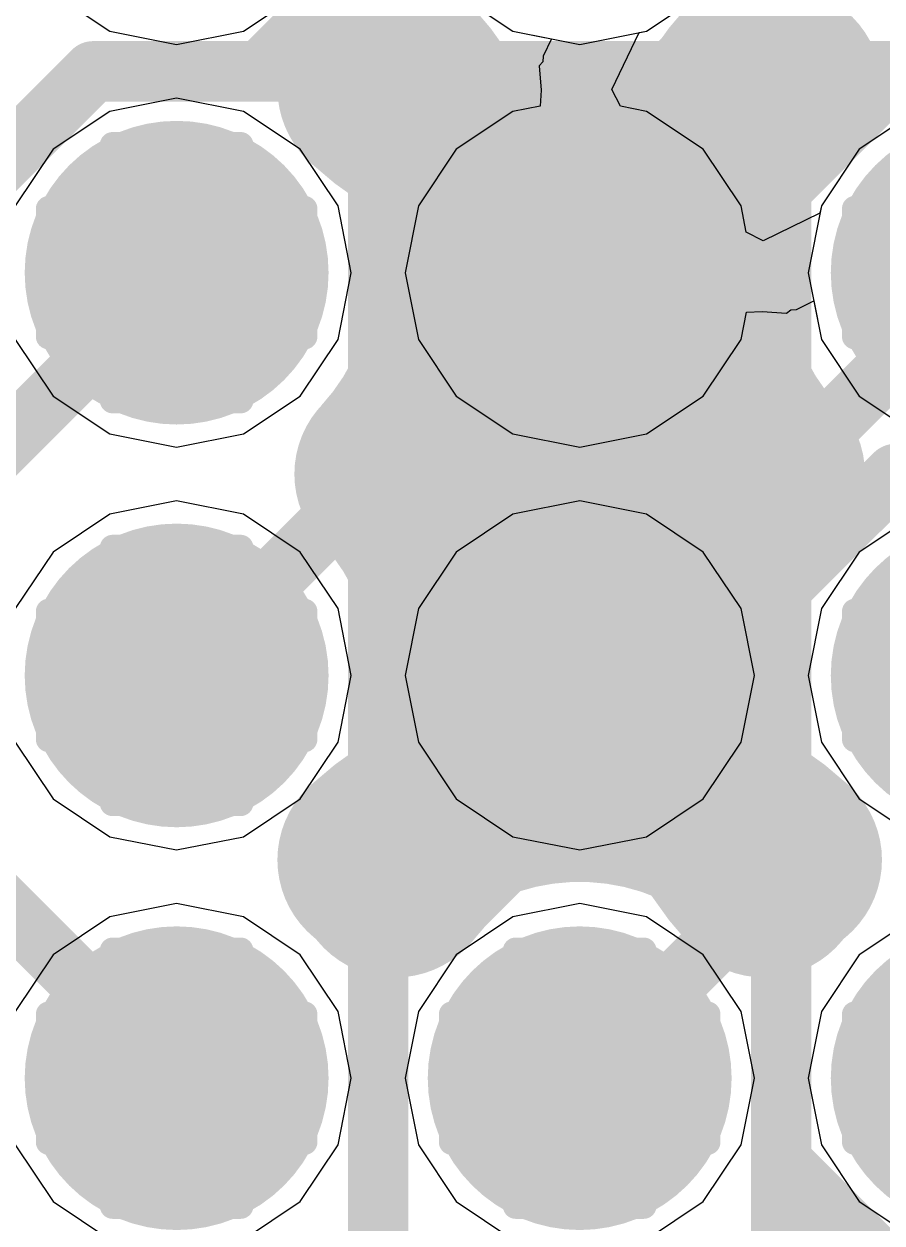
# Model space of a CAD drawing. Header units: millimetres. Extents: x 13 to 259, y -2 to 326.
# Drawn here: x 111.5 to 113.203, y 100.512 to 102.894 of the extents above; entities that cross this region are included whole.
import ezdxf

# ---------------------------------------------------------------- set-up
doc = ezdxf.new("R2010")
doc.units = ezdxf.units.MM
for name, color, linetype in [('BottomLayer', 5, 'Continuous'), ('ConnectLayer', 7, 'Continuous'), ('DrillDrawing', 1, 'Continuous'), ('MidLayer1', 16, 'Continuous'), ('MidLayer2', 76, 'Continuous'), ('MidLayer3', 90, 'Continuous'), ('MidLayer4', 156, 'Continuous'), ('MidLayer5', 130, 'Continuous'), ('MidLayer6', 216, 'Continuous'), ('MultiLayer', 9, 'Continuous'), ('TopLayer', 1, 'Continuous'), ('TopPaste', 8, 'Continuous'), ('TopSolder', 216, 'Continuous')]:
    doc.layers.add(name, color=color, linetype=linetype)

# ---------------------------------------------------------------- blocks, each defined once
blk = doc.blocks.new('BGA144C80P12X12_1000X1000X170_150')
at = {"layer": 'TopLayer', "const_width": 0.2}
for points in [[(-0.5, -1.2, 1), (-0.3, -1.2, 1)], [(0.3, -1.2, 1), (0.5, -1.2, 1)], [(1.1, -1.2, 1), (1.3, -1.2, 1)], [(-0.5, -2, 1), (-0.3, -2, 1)], [(0.3, -2, 1), (0.5, -2, 1)], [(1.1, -2, 1), (1.3, -2, 1)]]:
    blk.add_lwpolyline(points, format="xyb", close=True, dxfattribs=at)
at = {"layer": 'TopPaste', "const_width": 0.2}
for points in [[(-0.5, -1.2, 1), (-0.3, -1.2, 1)], [(0.3, -1.2, 1), (0.5, -1.2, 1)], [(1.1, -1.2, 1), (1.3, -1.2, 1)], [(-0.5, -2, 1), (-0.3, -2, 1)], [(0.3, -2, 1), (0.5, -2, 1)], [(1.1, -2, 1), (1.3, -2, 1)]]:
    blk.add_lwpolyline(points, format="xyb", close=True, dxfattribs=at)
at = {"layer": 'TopSolder', "const_width": 0.3016}
for points in [[(-0.5508, -0.4, 1), (-0.2492, -0.4, 1)], [(0.2492, -0.4, 1), (0.5508, -0.4, 1)], [(1.0492, -0.4, 1), (1.3508, -0.4, 1)], [(-0.5508, -1.2, 1), (-0.2492, -1.2, 1)], [(0.2492, -1.2, 1), (0.5508, -1.2, 1)], [(1.0492, -1.2, 1), (1.3508, -1.2, 1)], [(-0.5508, -2, 1), (-0.2492, -2, 1)], [(0.2492, -2, 1), (0.5508, -2, 1)], [(1.0492, -2, 1), (1.3508, -2, 1)]]:
    blk.add_lwpolyline(points, format="xyb", close=True, dxfattribs=at)

msp = doc.modelspace()

# ---------------------------------------------------------------- linework, layer by layer
at = {"layer": 'BottomLayer', "const_width": 0.25}
for points in [[(111.6778, 102.4, 1), (111.9278, 102.4, 1)], [(112.4778, 102.4, 1), (112.7278, 102.4, 1)], [(113.2778, 102.4, 1), (113.5278, 102.4, 1)], [(111.6778, 101.6, 1), (111.9278, 101.6, 1)], [(112.4778, 101.6, 1), (112.7278, 101.6, 1)], [(113.2778, 101.6, 1), (113.5278, 101.6, 1)], [(111.6778, 100.8, 1), (111.9278, 100.8, 1)], [(112.4778, 100.8, 1), (112.7278, 100.8, 1)], [(113.2778, 100.8, 1), (113.5278, 100.8, 1)]]:
    msp.add_lwpolyline(points, format="xyb", close=True, dxfattribs=at)
at = {"layer": 'ConnectLayer'}
for p, q in [((111.5577, 102.9549), (111.6702, 102.8797)), ((111.5577, 102.9549), (111.6702, 102.8797)), ((111.9355, 102.8797), (112.048, 102.9549)), ((111.9355, 102.8797), (112.048, 102.9549)), ((112.3577, 102.9549), (112.4702, 102.8797)), ((112.3577, 102.9549), (112.4702, 102.8797)), ((112.7355, 102.8797), (112.848, 102.9549)), ((112.7355, 102.8797), (112.848, 102.9549)), ((111.6702, 102.8797), (111.8028, 102.8534)), ((111.6702, 102.8797), (111.8028, 102.8534)), ((111.8028, 102.8534), (111.9355, 102.8797)), ((111.8028, 102.8534), (111.9355, 102.8797)), ((112.4702, 102.8797), (112.6028, 102.8534)), ((112.4702, 102.8797), (112.5467, 102.8645)), ((112.6028, 102.8534), (112.7355, 102.8797)), ((112.6664, 102.764), (112.721, 102.8769)), ((112.721, 102.8769), (112.7355, 102.8797)), ((112.5467, 102.8645), (112.53, 102.83)), ((112.5294, 102.819), (112.5222, 102.8106)), ((112.53, 102.83), (112.5294, 102.819)), ((112.5222, 102.8106), (112.5261, 102.7625)), ((111.8028, 102.7467), (111.6702, 102.7203)), ((111.8028, 102.7467), (111.6702, 102.7203)), ((111.9355, 102.7203), (111.8028, 102.7467)), ((111.9355, 102.7203), (111.8028, 102.7467)), ((112.5261, 102.7625), (112.5242, 102.731)), ((112.6835, 102.7306), (112.6664, 102.764)), ((112.5242, 102.731), (112.4702, 102.7203)), ((112.7355, 102.7203), (112.6835, 102.7306)), ((111.6702, 102.7203), (111.5577, 102.6451)), ((111.6702, 102.7203), (111.5577, 102.6451)), ((112.048, 102.6451), (111.9355, 102.7203)), ((112.048, 102.6451), (111.9355, 102.7203)), ((112.4702, 102.7203), (112.3577, 102.6451)), ((112.848, 102.6451), (112.7355, 102.7203)), ((113.2702, 102.7203), (113.1577, 102.6451)), ((113.2702, 102.7203), (113.1577, 102.6451)), ((111.5577, 102.6451), (111.4826, 102.5327)), ((111.5577, 102.6451), (111.4826, 102.5327)), ((112.1231, 102.5327), (112.048, 102.6451)), ((112.1231, 102.5327), (112.048, 102.6451)), ((112.3577, 102.6451), (112.2826, 102.5327)), ((112.9231, 102.5327), (112.848, 102.6451)), ((113.1577, 102.6451), (113.0826, 102.5327)), ((113.1577, 102.6451), (113.0826, 102.5327)), ((112.1495, 102.4), (112.1231, 102.5327)), ((112.1495, 102.4), (112.1231, 102.5327)), ((112.2826, 102.5327), (112.2562, 102.4)), ((112.9335, 102.4807), (112.9231, 102.5327)), ((113.0826, 102.5327), (113.0562, 102.4)), ((113.0826, 102.5327), (113.0797, 102.5182)), ((113.0797, 102.5182), (112.9669, 102.4636)), ((112.9669, 102.4636), (112.9335, 102.4807)), ((112.1231, 102.2673), (112.1495, 102.4)), ((112.1231, 102.2673), (112.1495, 102.4)), ((112.2562, 102.4), (112.2826, 102.2673)), ((113.0562, 102.4), (113.0826, 102.2673)), ((113.0329, 102.3272), (113.0674, 102.3438)), ((113.0674, 102.3438), (113.0826, 102.2673)), ((112.9231, 102.2673), (112.9339, 102.3214)), ((112.9339, 102.3214), (112.9653, 102.3232)), ((112.9653, 102.3232), (113.0134, 102.3194)), ((113.0134, 102.3194), (113.0218, 102.3265)), ((113.0218, 102.3265), (113.0329, 102.3272)), ((111.4826, 102.2673), (111.5577, 102.1549)), ((111.4826, 102.2673), (111.5577, 102.1549)), ((112.048, 102.1549), (112.1231, 102.2673)), ((112.048, 102.1549), (112.1231, 102.2673)), ((112.2826, 102.2673), (112.3577, 102.1549)), ((112.848, 102.1549), (112.9231, 102.2673)), ((113.0826, 102.2673), (113.1577, 102.1549)), ((113.0826, 102.2673), (113.1577, 102.1549)), ((111.5577, 102.1549), (111.6702, 102.0797)), ((111.5577, 102.1549), (111.6702, 102.0797)), ((111.9355, 102.0797), (112.048, 102.1549)), ((111.9355, 102.0797), (112.048, 102.1549)), ((112.3577, 102.1549), (112.4702, 102.0797)), ((112.7355, 102.0797), (112.848, 102.1549)), ((113.1577, 102.1549), (113.2702, 102.0797)), ((113.1577, 102.1549), (113.2702, 102.0797)), ((111.6702, 102.0797), (111.8028, 102.0534)), ((111.6702, 102.0797), (111.8028, 102.0534)), ((111.8028, 102.0534), (111.9355, 102.0797)), ((111.8028, 102.0534), (111.9355, 102.0797)), ((112.4702, 102.0797), (112.6028, 102.0534)), ((112.6028, 102.0534), (112.7355, 102.0797)), ((111.8028, 101.9467), (111.6702, 101.9203)), ((111.8028, 101.9467), (111.6702, 101.9203)), ((111.9355, 101.9203), (111.8028, 101.9467)), ((111.9355, 101.9203), (111.8028, 101.9467)), ((112.6028, 101.9467), (112.4702, 101.9203)), ((112.7355, 101.9203), (112.6028, 101.9467)), ((111.6702, 101.9203), (111.5577, 101.8451)), ((111.6702, 101.9203), (111.5577, 101.8451)), ((112.048, 101.8451), (111.9355, 101.9203)), ((112.048, 101.8451), (111.9355, 101.9203)), ((112.4702, 101.9203), (112.3577, 101.8451)), ((112.848, 101.8451), (112.7355, 101.9203)), ((113.2702, 101.9203), (113.1577, 101.8451)), ((113.2702, 101.9203), (113.1577, 101.8451)), ((111.5577, 101.8451), (111.4826, 101.7327)), ((111.5577, 101.8451), (111.4826, 101.7327)), ((112.1231, 101.7327), (112.048, 101.8451)), ((112.1231, 101.7327), (112.048, 101.8451)), ((112.3577, 101.8451), (112.2826, 101.7327)), ((112.9231, 101.7327), (112.848, 101.8451)), ((113.1577, 101.8451), (113.0826, 101.7327)), ((113.1577, 101.8451), (113.0826, 101.7327)), ((112.1495, 101.6), (112.1231, 101.7327)), ((112.1495, 101.6), (112.1231, 101.7327)), ((112.2826, 101.7327), (112.2562, 101.6)), ((112.9495, 101.6), (112.9231, 101.7327)), ((113.0826, 101.7327), (113.0562, 101.6)), ((113.0826, 101.7327), (113.0562, 101.6)), ((112.1231, 101.4674), (112.1495, 101.6)), ((112.1231, 101.4674), (112.1495, 101.6)), ((112.2562, 101.6), (112.2826, 101.4674)), ((112.9231, 101.4674), (112.9495, 101.6)), ((113.0562, 101.6), (113.0826, 101.4674)), ((113.0562, 101.6), (113.0826, 101.4674)), ((111.4826, 101.4674), (111.5577, 101.3549)), ((111.4826, 101.4674), (111.5577, 101.3549)), ((112.048, 101.3549), (112.1231, 101.4674)), ((112.048, 101.3549), (112.1231, 101.4674)), ((112.2826, 101.4674), (112.3577, 101.3549)), ((112.848, 101.3549), (112.9231, 101.4674)), ((113.0826, 101.4674), (113.1577, 101.3549)), ((113.0826, 101.4674), (113.1577, 101.3549)), ((111.5577, 101.3549), (111.6702, 101.2797)), ((111.5577, 101.3549), (111.6702, 101.2797)), ((111.9355, 101.2797), (112.048, 101.3549)), ((111.9355, 101.2797), (112.048, 101.3549)), ((112.3577, 101.3549), (112.4702, 101.2797)), ((112.7355, 101.2797), (112.848, 101.3549)), ((113.1577, 101.3549), (113.2702, 101.2797)), ((113.1577, 101.3549), (113.2702, 101.2797)), ((111.6702, 101.2797), (111.8028, 101.2534)), ((111.6702, 101.2797), (111.8028, 101.2534)), ((111.8028, 101.2534), (111.9355, 101.2797)), ((111.8028, 101.2534), (111.9355, 101.2797)), ((112.4702, 101.2797), (112.6028, 101.2534)), ((112.6028, 101.2534), (112.7355, 101.2797)), ((111.8028, 101.1467), (111.6702, 101.1203)), ((111.8028, 101.1467), (111.6702, 101.1203)), ((111.9355, 101.1203), (111.8028, 101.1467)), ((111.9355, 101.1203), (111.8028, 101.1467)), ((112.6028, 101.1467), (112.4702, 101.1203)), ((112.6028, 101.1467), (112.4702, 101.1203)), ((112.7355, 101.1203), (112.6028, 101.1467)), ((112.7355, 101.1203), (112.6028, 101.1467)), ((111.6702, 101.1203), (111.5577, 101.0451)), ((111.6702, 101.1203), (111.5577, 101.0451)), ((112.048, 101.0451), (111.9355, 101.1203)), ((112.048, 101.0451), (111.9355, 101.1203)), ((112.4702, 101.1203), (112.3577, 101.0451)), ((112.4702, 101.1203), (112.3577, 101.0451)), ((112.848, 101.0451), (112.7355, 101.1203)), ((112.848, 101.0451), (112.7355, 101.1203)), ((113.2702, 101.1203), (113.1577, 101.0451)), ((113.2702, 101.1203), (113.1577, 101.0451)), ((111.5577, 101.0451), (111.4826, 100.9327)), ((111.5577, 101.0451), (111.4826, 100.9327)), ((112.1231, 100.9327), (112.048, 101.0451)), ((112.1231, 100.9327), (112.048, 101.0451)), ((112.3577, 101.0451), (112.2826, 100.9327)), ((112.3577, 101.0451), (112.2826, 100.9327)), ((112.9231, 100.9327), (112.848, 101.0451)), ((112.9231, 100.9327), (112.848, 101.0451)), ((113.1577, 101.0451), (113.0826, 100.9327)), ((113.1577, 101.0451), (113.0826, 100.9327)), ((112.1495, 100.8), (112.1231, 100.9327)), ((112.1495, 100.8), (112.1231, 100.9327)), ((112.2826, 100.9327), (112.2562, 100.8)), ((112.2826, 100.9327), (112.2562, 100.8)), ((112.9495, 100.8), (112.9231, 100.9327)), ((112.9495, 100.8), (112.9231, 100.9327)), ((113.0826, 100.9327), (113.0562, 100.8)), ((113.0826, 100.9327), (113.0562, 100.8)), ((112.1231, 100.6674), (112.1495, 100.8)), ((112.1231, 100.6674), (112.1495, 100.8)), ((112.2562, 100.8), (112.2826, 100.6674)), ((112.2562, 100.8), (112.2826, 100.6674)), ((112.9231, 100.6674), (112.9495, 100.8)), ((112.9231, 100.6674), (112.9495, 100.8)), ((113.0562, 100.8), (113.0826, 100.6674)), ((113.0562, 100.8), (113.0826, 100.6674)), ((111.4826, 100.6674), (111.5577, 100.5549)), ((111.4826, 100.6674), (111.5577, 100.5549)), ((112.048, 100.5549), (112.1231, 100.6674)), ((112.048, 100.5549), (112.1231, 100.6674)), ((112.2826, 100.6674), (112.3577, 100.5549)), ((112.2826, 100.6674), (112.3577, 100.5549)), ((112.848, 100.5549), (112.9231, 100.6674)), ((112.848, 100.5549), (112.9231, 100.6674)), ((113.0826, 100.6674), (113.1577, 100.5549)), ((113.0826, 100.6674), (113.1577, 100.5549)), ((111.5577, 100.5549), (111.6702, 100.4797)), ((111.5577, 100.5549), (111.6702, 100.4797)), ((111.9355, 100.4797), (112.048, 100.5549)), ((111.9355, 100.4797), (112.048, 100.5549)), ((112.3577, 100.5549), (112.4702, 100.4797)), ((112.3577, 100.5549), (112.4702, 100.4797)), ((112.7355, 100.4797), (112.848, 100.5549)), ((112.7355, 100.4797), (112.848, 100.5549)), ((113.1577, 100.5549), (113.2702, 100.4797)), ((113.1577, 100.5549), (113.2702, 100.4797))]:
    msp.add_line(p, q, dxfattribs=at)
at = {"layer": 'ConnectLayer', "const_width": 0.4}
for points in [[(112.2365, 102.8, -0.061998), (112.3214, 102.6815)], [(112.2365, 102.8, -0.061998), (112.3214, 102.6815)], [(112.8843, 102.6815, -0.061998), (112.9691, 102.8)], [(112.8843, 102.6815, -0.061998), (112.9691, 102.8)], [(112.3214, 102.6815, -0.061998), (112.2028, 102.7663)], [(112.3214, 102.6815, -0.061998), (112.2028, 102.7663)], [(113.0028, 102.7663, -0.061998), (112.8843, 102.6815)], [(113.0028, 102.7663, -0.061998), (112.8843, 102.6815)], [(112.3214, 102.6815, -0.124975), (112.3928, 102.4)], [(112.8843, 102.6815, -0.253915), (112.3214, 102.6815)], [(112.3214, 102.6815, -0.124975), (112.3928, 102.4)], [(112.8843, 102.6815, -0.253915), (112.3214, 102.6815)], [(112.9691, 102, -0.320965), (112.8843, 102.6815)], [(112.9691, 102, -0.320965), (112.8843, 102.6815)], [(112.3928, 102.4, -0.188432), (112.2365, 102)], [(112.3928, 102.4, -0.188432), (112.2365, 102)], [(112.6028, 102, -0.199374), (112.7205, 102.2834)], [(112.6028, 102, -0.198912), (112.72, 102.2829)], [(112.2365, 102, -0.188432), (112.3928, 101.6)], [(112.2365, 102, -0.188432), (112.3928, 101.6)], [(112.8843, 101.3185, -0.320965), (112.9691, 102)], [(112.8843, 101.3185, -0.320965), (112.9691, 102)], [(112.3928, 101.6, -0.124975), (112.3214, 101.3185)], [(112.3928, 101.6, -0.124975), (112.3214, 101.3185)], [(112.3214, 101.3185, -0.253915), (112.8843, 101.3185)], [(112.3214, 101.3185, -0.253915), (112.8843, 101.3185)], [(112.2028, 101.2337, -0.061998), (112.3214, 101.3185)], [(112.2028, 101.2337, -0.061998), (112.3214, 101.3185)], [(112.3214, 101.3185, -0.061998), (112.2365, 101.2)], [(112.3214, 101.3185, -0.061998), (112.2365, 101.2)], [(112.8843, 101.3185, -0.061998), (113.0028, 101.2337)], [(112.9691, 101.2, -0.061998), (112.8843, 101.3185)], [(112.9691, 101.2, -0.061998), (112.8843, 101.3185)], [(112.8843, 101.3185, -0.061998), (113.0028, 101.2337)]]:
    msp.add_lwpolyline(points, format="xyb", dxfattribs=at)
at = {"layer": 'ConnectLayer', "const_width": 0.2}
for points in [[(112.1365, 102.8, 1), (112.3365, 102.8, 1)], [(112.1365, 102.8, 1), (112.3365, 102.8, 1)], [(112.8691, 102.8, 1), (113.0691, 102.8, 1)], [(112.8691, 102.8, 1), (113.0691, 102.8, 1)], [(112.8755, 102.7932, 1), (113.0755, 102.7932, 1)], [(112.8755, 102.7932, 1), (113.0755, 102.7932, 1)], [(112.1028, 102.7663, 1), (112.3028, 102.7663, 1)], [(112.1028, 102.7663, 1), (112.3028, 102.7663, 1)], [(112.9028, 102.7663, 1), (113.1028, 102.7663, 1)], [(112.9028, 102.7663, 1), (113.1028, 102.7663, 1)], [(112.8168, 102.7345, 1), (113.0168, 102.7345, 1)], [(112.8168, 102.7345, 1), (113.0168, 102.7345, 1)], [(112.8168, 102.7345, 1), (113.0168, 102.7345, 1)], [(112.8168, 102.7345, 1), (113.0168, 102.7345, 1)], [(112.2214, 102.6815, 1), (112.4214, 102.6815, 1)], [(112.2214, 102.6815, 1), (112.4214, 102.6815, 1)], [(112.2214, 102.6815, 1), (112.4214, 102.6815, 1)], [(112.2214, 102.6815, 1), (112.4214, 102.6815, 1)], [(112.2214, 102.6815, 1), (112.4214, 102.6815, 1)], [(112.2214, 102.6815, 1), (112.4214, 102.6815, 1)], [(112.2214, 102.6815, 1), (112.4214, 102.6815, 1)], [(112.2214, 102.6815, 1), (112.4214, 102.6815, 1)], [(112.7843, 102.6815, 1), (112.9843, 102.6815, 1)], [(112.7843, 102.6815, 1), (112.9843, 102.6815, 1)], [(112.7843, 102.6815, 1), (112.9843, 102.6815, 1)], [(112.7843, 102.6815, 1), (112.9843, 102.6815, 1)], [(112.7843, 102.6815, 1), (112.9843, 102.6815, 1)], [(112.7843, 102.6815, 1), (112.9843, 102.6815, 1)], [(112.7843, 102.6815, 1), (112.9843, 102.6815, 1)], [(112.7843, 102.6815, 1), (112.9843, 102.6815, 1)], [(112.7438, 102.6615, 1), (112.9438, 102.6615, 1)], [(112.7438, 102.6615, 1), (112.9438, 102.6615, 1)], [(112.7438, 102.6615, 1), (112.9438, 102.6615, 1)], [(112.7438, 102.6615, 1), (112.9438, 102.6615, 1)], [(112.2928, 102.4, 1), (112.4928, 102.4, 1)], [(112.2928, 102.4, 1), (112.4928, 102.4, 1)], [(112.2928, 102.4, 1), (112.4928, 102.4, 1)], [(112.2928, 102.4, 1), (112.4928, 102.4, 1)], [(112.5028, 102.4, 1), (112.7028, 102.4, 1)], [(112.5028, 102.4, 1), (112.7028, 102.4, 1)], [(112.7128, 102.4, 1), (112.9128, 102.4, 1)], [(112.7133, 102.3762, 1), (112.9133, 102.3762, 1)], [(112.2833, 102.2941, 1), (112.4832, 102.2941, 1)], [(112.2833, 102.2941, 1), (112.4832, 102.2941, 1)], [(112.62, 102.2829, 1), (112.82, 102.2829, 1)], [(112.6205, 102.2834, 1), (112.8205, 102.2834, 1)], [(112.6205, 102.2834, 1), (112.8205, 102.2834, 1)], [(112.2414, 102.1591, 1), (112.4414, 102.1591, 1)], [(112.2414, 102.1591, 1), (112.4414, 102.1591, 1)], [(112.1365, 102, 1), (112.3365, 102, 1)], [(112.1365, 102, 1), (112.3365, 102, 1)], [(112.1365, 102, 1), (112.3365, 102, 1)], [(112.1365, 102, 1), (112.3365, 102, 1)], [(112.5028, 102, 1), (112.7028, 102, 1)], [(112.5028, 102, 1), (112.7028, 102, 1)], [(112.5028, 102, 1), (112.7028, 102, 1)], [(112.8691, 102, 1), (113.0691, 102, 1)], [(112.8691, 102, 1), (113.0691, 102, 1)], [(112.8691, 102, 1), (113.0691, 102, 1)], [(112.8691, 102, 1), (113.0691, 102, 1)], [(112.7559, 101.8214, 1), (112.9559, 101.8214, 1)], [(112.7559, 101.8214, 1), (112.9559, 101.8214, 1)], [(112.7585, 101.8277, 1), (112.9585, 101.8277, 1)], [(112.7585, 101.8277, 1), (112.9585, 101.8277, 1)], [(112.2928, 101.6, 1), (112.4928, 101.6, 1)], [(112.2928, 101.6, 1), (112.4928, 101.6, 1)], [(112.2928, 101.6, 1), (112.4928, 101.6, 1)], [(112.2928, 101.6, 1), (112.4928, 101.6, 1)], [(112.2745, 101.4542, 1), (112.4745, 101.4542, 1)], [(112.2745, 101.4542, 1), (112.4745, 101.4542, 1)], [(112.5028, 101.39, 1), (112.7028, 101.39, 1)], [(112.5028, 101.39, 1), (112.7028, 101.39, 1)], [(112.3571, 101.3717, 1), (112.5571, 101.3717, 1)], [(112.3571, 101.3717, 1), (112.5571, 101.3717, 1)], [(112.2752, 101.3443, 1), (112.4752, 101.3443, 1)], [(112.2752, 101.3443, 1), (112.4752, 101.3443, 1)], [(112.2752, 101.3443, 1), (112.4752, 101.3443, 1)], [(112.2752, 101.3443, 1), (112.4752, 101.3443, 1)], [(112.2214, 101.3185, 1), (112.4214, 101.3185, 1)], [(112.2214, 101.3185, 1), (112.4214, 101.3185, 1)], [(112.2214, 101.3185, 1), (112.4214, 101.3185, 1)], [(112.2214, 101.3185, 1), (112.4214, 101.3185, 1)], [(112.2214, 101.3185, 1), (112.4214, 101.3185, 1)], [(112.2214, 101.3185, 1), (112.4214, 101.3185, 1)], [(112.2214, 101.3185, 1), (112.4214, 101.3185, 1)], [(112.2214, 101.3185, 1), (112.4214, 101.3185, 1)], [(112.7843, 101.3185, 1), (112.9843, 101.3185, 1)], [(112.7843, 101.3185, 1), (112.9843, 101.3185, 1)], [(112.7843, 101.3185, 1), (112.9843, 101.3185, 1)], [(112.7843, 101.3185, 1), (112.9843, 101.3185, 1)], [(112.7843, 101.3185, 1), (112.9843, 101.3185, 1)], [(112.7843, 101.3185, 1), (112.9843, 101.3185, 1)], [(112.7843, 101.3185, 1), (112.9843, 101.3185, 1)], [(112.7843, 101.3185, 1), (112.9843, 101.3185, 1)], [(112.1682, 101.2374, 1), (112.3682, 101.2374, 1)], [(112.1682, 101.2374, 1), (112.3682, 101.2374, 1)], [(112.1028, 101.2337, 1), (112.3028, 101.2337, 1)], [(112.1028, 101.2337, 1), (112.3028, 101.2337, 1)], [(112.9028, 101.2337, 1), (113.1028, 101.2337, 1)], [(112.9028, 101.2337, 1), (113.1028, 101.2337, 1)], [(112.1365, 101.2, 1), (112.3365, 101.2, 1)], [(112.1365, 101.2, 1), (112.3365, 101.2, 1)], [(112.8691, 101.2, 1), (113.0691, 101.2, 1)], [(112.8691, 101.2, 1), (113.0691, 101.2, 1)]]:
    msp.add_lwpolyline(points, format="xyb", close=True, dxfattribs=at)
at = {"layer": 'ConnectLayer', "const_width": 0.4}
for points in [[(112.9168, 102.7345), (112.9755, 102.7932)], [(112.9168, 102.7345), (112.9755, 102.7932)], [(112.8438, 102.6615), (112.9168, 102.7345)], [(112.8438, 102.6615), (112.9168, 102.7345)], [(112.3414, 102.1591), (112.8438, 102.6615)], [(112.3414, 102.1591), (112.8438, 102.6615)], [(112.6028, 102.4), (112.8128, 102.4)], [(112.6028, 101.39), (112.6028, 102.4)], [(112.7205, 102.2834), (112.8133, 102.3762)], [(112.3832, 102.2941), (112.8559, 101.8214)], [(112.3832, 102.2941), (112.8559, 101.8214)], [(112.6028, 101.39), (112.6028, 102)], [(112.3752, 101.3443), (112.8585, 101.8277)], [(112.3752, 101.3443), (112.8585, 101.8277)], [(112.3745, 101.4542), (112.4571, 101.3717)], [(112.3745, 101.4542), (112.4571, 101.3717)], [(112.2682, 101.2374), (112.3752, 101.3443)], [(112.2682, 101.2374), (112.3752, 101.3443)]]:
    msp.add_lwpolyline(points, dxfattribs=at)
at = {"layer": 'DrillDrawing', "const_width": 0.0508}
for points in [[(111.6758, 102.527), (111.6758, 102.654)], [(111.6758, 102.654), (111.9298, 102.654)], [(111.9298, 102.527), (111.9298, 102.654)], [(112.4758, 102.527), (112.4758, 102.654)], [(112.4758, 102.654), (112.7298, 102.654)], [(112.7298, 102.527), (112.7298, 102.654)], [(111.5488, 102.273), (111.5488, 102.527)], [(111.5488, 102.527), (111.6758, 102.527)], [(111.9298, 102.527), (112.0568, 102.527)], [(112.0568, 102.273), (112.0568, 102.527)], [(112.3488, 102.273), (112.3488, 102.527)], [(112.3488, 102.527), (112.4758, 102.527)], [(112.7298, 102.527), (112.8568, 102.527)], [(112.8568, 102.273), (112.8568, 102.527)], [(113.1488, 102.273), (113.1488, 102.527)], [(113.1488, 102.527), (113.2758, 102.527)], [(111.5488, 102.273), (111.6758, 102.273)], [(111.6758, 102.146), (111.6758, 102.273)], [(111.9298, 102.273), (112.0568, 102.273)], [(111.9298, 102.146), (111.9298, 102.273)], [(112.3488, 102.273), (112.4758, 102.273)], [(112.4758, 102.146), (112.4758, 102.273)], [(112.7298, 102.273), (112.8568, 102.273)], [(112.7298, 102.146), (112.7298, 102.273)], [(113.1488, 102.273), (113.2758, 102.273)], [(111.6758, 102.146), (111.9298, 102.146)], [(112.4758, 102.146), (112.7298, 102.146)], [(111.6758, 101.727), (111.6758, 101.854)], [(111.6758, 101.854), (111.9298, 101.854)], [(111.9298, 101.727), (111.9298, 101.854)], [(112.4758, 101.727), (112.4758, 101.854)], [(112.4758, 101.854), (112.7298, 101.854)], [(112.7298, 101.727), (112.7298, 101.854)], [(111.5488, 101.473), (111.5488, 101.727)], [(111.5488, 101.727), (111.6758, 101.727)], [(111.9298, 101.727), (112.0568, 101.727)], [(112.0568, 101.473), (112.0568, 101.727)], [(112.3488, 101.473), (112.3488, 101.727)], [(112.3488, 101.727), (112.4758, 101.727)], [(112.7298, 101.727), (112.8568, 101.727)], [(112.8568, 101.473), (112.8568, 101.727)], [(113.1488, 101.473), (113.1488, 101.727)], [(113.1488, 101.727), (113.2758, 101.727)], [(111.5488, 101.473), (111.6758, 101.473)], [(111.6758, 101.346), (111.6758, 101.473)], [(111.9298, 101.473), (112.0568, 101.473)], [(111.9298, 101.346), (111.9298, 101.473)], [(112.3488, 101.473), (112.4758, 101.473)], [(112.4758, 101.346), (112.4758, 101.473)], [(112.7298, 101.473), (112.8568, 101.473)], [(112.7298, 101.346), (112.7298, 101.473)], [(113.1488, 101.473), (113.2758, 101.473)], [(111.6758, 101.346), (111.9298, 101.346)], [(112.4758, 101.346), (112.7298, 101.346)], [(111.6758, 100.927), (111.6758, 101.054)], [(111.6758, 101.054), (111.9298, 101.054)], [(111.9298, 100.927), (111.9298, 101.054)], [(112.4758, 100.927), (112.4758, 101.054)], [(112.4758, 101.054), (112.7298, 101.054)], [(112.7298, 100.927), (112.7298, 101.054)], [(111.5488, 100.673), (111.5488, 100.927)], [(111.5488, 100.927), (111.6758, 100.927)], [(111.9298, 100.927), (112.0568, 100.927)], [(112.0568, 100.673), (112.0568, 100.927)], [(112.3488, 100.673), (112.3488, 100.927)], [(112.3488, 100.927), (112.4758, 100.927)], [(112.7298, 100.927), (112.8568, 100.927)], [(112.8568, 100.673), (112.8568, 100.927)], [(113.1488, 100.673), (113.1488, 100.927)], [(113.1488, 100.927), (113.2758, 100.927)], [(111.5488, 100.673), (111.6758, 100.673)], [(111.6758, 100.546), (111.6758, 100.673)], [(111.9298, 100.673), (112.0568, 100.673)], [(111.9298, 100.546), (111.9298, 100.673)], [(112.3488, 100.673), (112.4758, 100.673)], [(112.4758, 100.546), (112.4758, 100.673)], [(112.7298, 100.673), (112.8568, 100.673)], [(112.7298, 100.546), (112.7298, 100.673)], [(113.1488, 100.673), (113.2758, 100.673)], [(111.6758, 100.546), (111.9298, 100.546)], [(112.4758, 100.546), (112.7298, 100.546)]]:
    msp.add_lwpolyline(points, dxfattribs=at)
at = {"layer": 'DrillDrawing', "const_width": 0.0254}
for points in [[(111.6631, 102.654, 1), (111.6885, 102.654, 1)], [(111.6631, 102.654, 1), (111.6885, 102.654, 1)], [(111.9171, 102.654, 1), (111.9425, 102.654, 1)], [(111.9171, 102.654, 1), (111.9425, 102.654, 1)], [(112.4631, 102.654, 1), (112.4885, 102.654, 1)], [(112.4631, 102.654, 1), (112.4885, 102.654, 1)], [(112.7171, 102.654, 1), (112.7425, 102.654, 1)], [(112.7171, 102.654, 1), (112.7425, 102.654, 1)], [(111.5361, 102.527, 1), (111.5615, 102.527, 1)], [(111.5361, 102.527, 1), (111.5615, 102.527, 1)], [(111.6631, 102.527, 1), (111.6885, 102.527, 1)], [(111.6631, 102.527, 1), (111.6885, 102.527, 1)], [(111.9171, 102.527, 1), (111.9425, 102.527, 1)], [(111.9171, 102.527, 1), (111.9425, 102.527, 1)], [(112.0441, 102.527, 1), (112.0695, 102.527, 1)], [(112.0441, 102.527, 1), (112.0695, 102.527, 1)], [(112.3361, 102.527, 1), (112.3615, 102.527, 1)], [(112.3361, 102.527, 1), (112.3615, 102.527, 1)], [(112.4631, 102.527, 1), (112.4885, 102.527, 1)], [(112.4631, 102.527, 1), (112.4885, 102.527, 1)], [(112.7171, 102.527, 1), (112.7425, 102.527, 1)], [(112.7171, 102.527, 1), (112.7425, 102.527, 1)], [(112.8441, 102.527, 1), (112.8695, 102.527, 1)], [(112.8441, 102.527, 1), (112.8695, 102.527, 1)], [(113.1361, 102.527, 1), (113.1615, 102.527, 1)], [(113.1361, 102.527, 1), (113.1615, 102.527, 1)], [(111.5361, 102.273, 1), (111.5615, 102.273, 1)], [(111.5361, 102.273, 1), (111.5615, 102.273, 1)], [(111.6631, 102.273, 1), (111.6885, 102.273, 1)], [(111.6631, 102.273, 1), (111.6885, 102.273, 1)], [(111.9171, 102.273, 1), (111.9425, 102.273, 1)], [(111.9171, 102.273, 1), (111.9425, 102.273, 1)], [(112.0441, 102.273, 1), (112.0695, 102.273, 1)], [(112.0441, 102.273, 1), (112.0695, 102.273, 1)], [(112.3361, 102.273, 1), (112.3615, 102.273, 1)], [(112.3361, 102.273, 1), (112.3615, 102.273, 1)], [(112.4631, 102.273, 1), (112.4885, 102.273, 1)], [(112.4631, 102.273, 1), (112.4885, 102.273, 1)], [(112.7171, 102.273, 1), (112.7425, 102.273, 1)], [(112.7171, 102.273, 1), (112.7425, 102.273, 1)], [(112.8441, 102.273, 1), (112.8695, 102.273, 1)], [(112.8441, 102.273, 1), (112.8695, 102.273, 1)], [(113.1361, 102.273, 1), (113.1615, 102.273, 1)], [(113.1361, 102.273, 1), (113.1615, 102.273, 1)], [(111.6631, 102.146, 1), (111.6885, 102.146, 1)], [(111.6631, 102.146, 1), (111.6885, 102.146, 1)], [(111.9171, 102.146, 1), (111.9425, 102.146, 1)], [(111.9171, 102.146, 1), (111.9425, 102.146, 1)], [(112.4631, 102.146, 1), (112.4885, 102.146, 1)], [(112.4631, 102.146, 1), (112.4885, 102.146, 1)], [(112.7171, 102.146, 1), (112.7425, 102.146, 1)], [(112.7171, 102.146, 1), (112.7425, 102.146, 1)], [(111.6631, 101.854, 1), (111.6885, 101.854, 1)], [(111.6631, 101.854, 1), (111.6885, 101.854, 1)], [(111.9171, 101.854, 1), (111.9425, 101.854, 1)], [(111.9171, 101.854, 1), (111.9425, 101.854, 1)], [(112.4631, 101.854, 1), (112.4885, 101.854, 1)], [(112.4631, 101.854, 1), (112.4885, 101.854, 1)], [(112.7171, 101.854, 1), (112.7425, 101.854, 1)], [(112.7171, 101.854, 1), (112.7425, 101.854, 1)], [(111.5361, 101.727, 1), (111.5615, 101.727, 1)], [(111.5361, 101.727, 1), (111.5615, 101.727, 1)], [(111.6631, 101.727, 1), (111.6885, 101.727, 1)], [(111.6631, 101.727, 1), (111.6885, 101.727, 1)], [(111.9171, 101.727, 1), (111.9425, 101.727, 1)], [(111.9171, 101.727, 1), (111.9425, 101.727, 1)], [(112.0441, 101.727, 1), (112.0695, 101.727, 1)], [(112.0441, 101.727, 1), (112.0695, 101.727, 1)], [(112.3361, 101.727, 1), (112.3615, 101.727, 1)], [(112.3361, 101.727, 1), (112.3615, 101.727, 1)], [(112.4631, 101.727, 1), (112.4885, 101.727, 1)], [(112.4631, 101.727, 1), (112.4885, 101.727, 1)], [(112.7171, 101.727, 1), (112.7425, 101.727, 1)], [(112.7171, 101.727, 1), (112.7425, 101.727, 1)], [(112.8441, 101.727, 1), (112.8695, 101.727, 1)], [(112.8441, 101.727, 1), (112.8695, 101.727, 1)], [(113.1361, 101.727, 1), (113.1615, 101.727, 1)], [(113.1361, 101.727, 1), (113.1615, 101.727, 1)], [(111.5361, 101.473, 1), (111.5615, 101.473, 1)], [(111.5361, 101.473, 1), (111.5615, 101.473, 1)], [(111.6631, 101.473, 1), (111.6885, 101.473, 1)], [(111.6631, 101.473, 1), (111.6885, 101.473, 1)], [(111.9171, 101.473, 1), (111.9425, 101.473, 1)], [(111.9171, 101.473, 1), (111.9425, 101.473, 1)], [(112.0441, 101.473, 1), (112.0695, 101.473, 1)], [(112.0441, 101.473, 1), (112.0695, 101.473, 1)], [(112.3361, 101.473, 1), (112.3615, 101.473, 1)], [(112.3361, 101.473, 1), (112.3615, 101.473, 1)], [(112.4631, 101.473, 1), (112.4885, 101.473, 1)], [(112.4631, 101.473, 1), (112.4885, 101.473, 1)], [(112.7171, 101.473, 1), (112.7425, 101.473, 1)], [(112.7171, 101.473, 1), (112.7425, 101.473, 1)], [(112.8441, 101.473, 1), (112.8695, 101.473, 1)], [(112.8441, 101.473, 1), (112.8695, 101.473, 1)], [(113.1361, 101.473, 1), (113.1615, 101.473, 1)], [(113.1361, 101.473, 1), (113.1615, 101.473, 1)], [(111.6631, 101.346, 1), (111.6885, 101.346, 1)], [(111.6631, 101.346, 1), (111.6885, 101.346, 1)], [(111.9171, 101.346, 1), (111.9425, 101.346, 1)], [(111.9171, 101.346, 1), (111.9425, 101.346, 1)], [(112.4631, 101.346, 1), (112.4885, 101.346, 1)], [(112.4631, 101.346, 1), (112.4885, 101.346, 1)], [(112.7171, 101.346, 1), (112.7425, 101.346, 1)], [(112.7171, 101.346, 1), (112.7425, 101.346, 1)], [(111.6631, 101.054, 1), (111.6885, 101.054, 1)], [(111.6631, 101.054, 1), (111.6885, 101.054, 1)], [(111.9171, 101.054, 1), (111.9425, 101.054, 1)], [(111.9171, 101.054, 1), (111.9425, 101.054, 1)], [(112.4631, 101.054, 1), (112.4885, 101.054, 1)], [(112.4631, 101.054, 1), (112.4885, 101.054, 1)], [(112.7171, 101.054, 1), (112.7425, 101.054, 1)], [(112.7171, 101.054, 1), (112.7425, 101.054, 1)], [(111.5361, 100.927, 1), (111.5615, 100.927, 1)], [(111.5361, 100.927, 1), (111.5615, 100.927, 1)], [(111.6631, 100.927, 1), (111.6885, 100.927, 1)], [(111.6631, 100.927, 1), (111.6885, 100.927, 1)], [(111.9171, 100.927, 1), (111.9425, 100.927, 1)], [(111.9171, 100.927, 1), (111.9425, 100.927, 1)], [(112.0441, 100.927, 1), (112.0695, 100.927, 1)], [(112.0441, 100.927, 1), (112.0695, 100.927, 1)], [(112.3361, 100.927, 1), (112.3615, 100.927, 1)], [(112.3361, 100.927, 1), (112.3615, 100.927, 1)], [(112.4631, 100.927, 1), (112.4885, 100.927, 1)], [(112.4631, 100.927, 1), (112.4885, 100.927, 1)], [(112.7171, 100.927, 1), (112.7425, 100.927, 1)], [(112.7171, 100.927, 1), (112.7425, 100.927, 1)], [(112.8441, 100.927, 1), (112.8695, 100.927, 1)], [(112.8441, 100.927, 1), (112.8695, 100.927, 1)], [(113.1361, 100.927, 1), (113.1615, 100.927, 1)], [(113.1361, 100.927, 1), (113.1615, 100.927, 1)], [(111.5361, 100.673, 1), (111.5615, 100.673, 1)], [(111.5361, 100.673, 1), (111.5615, 100.673, 1)], [(111.6631, 100.673, 1), (111.6885, 100.673, 1)], [(111.6631, 100.673, 1), (111.6885, 100.673, 1)], [(111.9171, 100.673, 1), (111.9425, 100.673, 1)], [(111.9171, 100.673, 1), (111.9425, 100.673, 1)], [(112.0441, 100.673, 1), (112.0695, 100.673, 1)], [(112.0441, 100.673, 1), (112.0695, 100.673, 1)], [(112.3361, 100.673, 1), (112.3615, 100.673, 1)], [(112.3361, 100.673, 1), (112.3615, 100.673, 1)], [(112.4631, 100.673, 1), (112.4885, 100.673, 1)], [(112.4631, 100.673, 1), (112.4885, 100.673, 1)], [(112.7171, 100.673, 1), (112.7425, 100.673, 1)], [(112.7171, 100.673, 1), (112.7425, 100.673, 1)], [(112.8441, 100.673, 1), (112.8695, 100.673, 1)], [(112.8441, 100.673, 1), (112.8695, 100.673, 1)], [(113.1361, 100.673, 1), (113.1615, 100.673, 1)], [(113.1361, 100.673, 1), (113.1615, 100.673, 1)], [(111.6631, 100.546, 1), (111.6885, 100.546, 1)], [(111.6631, 100.546, 1), (111.6885, 100.546, 1)], [(111.9171, 100.546, 1), (111.9425, 100.546, 1)], [(111.9171, 100.546, 1), (111.9425, 100.546, 1)], [(112.4631, 100.546, 1), (112.4885, 100.546, 1)], [(112.4631, 100.546, 1), (112.4885, 100.546, 1)], [(112.7171, 100.546, 1), (112.7425, 100.546, 1)], [(112.7171, 100.546, 1), (112.7425, 100.546, 1)]]:
    msp.add_lwpolyline(points, format="xyb", close=True, dxfattribs=at)
at = {"layer": 'MidLayer1', "const_width": 0.2}
for points in [[(111.7028, 102.4, 1), (111.9028, 102.4, 1)], [(112.5028, 102.4, 1), (112.7028, 102.4, 1)], [(111.7028, 101.6, 1), (111.9028, 101.6, 1)], [(112.5028, 101.6, 1), (112.7028, 101.6, 1)], [(111.7028, 100.8, 1), (111.9028, 100.8, 1)], [(112.5028, 100.8, 1), (112.7028, 100.8, 1)]]:
    msp.add_lwpolyline(points, format="xyb", close=True, dxfattribs=at)
at = {"layer": 'MidLayer2', "const_width": 0.12}
for points in [[(113.0028, 100.6343), (113.0028, 103.3657)], [(111.4028, 102), (111.8028, 102.4)], [(113.0028, 100.6343), (113.2372, 100.4)]]:
    msp.add_lwpolyline(points, dxfattribs=at)
at = {"layer": 'MidLayer2'}
for points, const_width in [([(111.7028, 102.4, 1), (111.9028, 102.4, 1)], 0.2), ([(112.5028, 102.4, 1), (112.7028, 102.4, 1)], 0.2), ([(111.7728, 102.4, 1), (111.8328, 102.4, 1)], 0.06), ([(111.7028, 101.6, 1), (111.9028, 101.6, 1)], 0.2), ([(112.5028, 101.6, 1), (112.7028, 101.6, 1)], 0.2), ([(111.7028, 100.8, 1), (111.9028, 100.8, 1)], 0.2), ([(112.5028, 100.8, 1), (112.7028, 100.8, 1)], 0.2), ([(112.9729, 100.6343, 1), (113.0328, 100.6343, 1)], 0.06), ([(112.9729, 100.6343, 1), (113.0328, 100.6343, 1)], 0.06)]:
    msp.add_lwpolyline(points, format="xyb", close=True, dxfattribs=dict(at, const_width=const_width))
at = {"layer": 'MidLayer3', "const_width": 0.12}
for points in [[(112.0695, 102.8), (112.4159, 103.1464)], [(111.4028, 102.5657), (111.6372, 102.8)], [(111.6372, 102.8), (112.0695, 102.8)], [(112.2028, 102.5657), (112.4372, 102.8)], [(112.4372, 102.8), (113.5685, 102.8)], [(112.2028, 97.4343), (112.2028, 102.5657)], [(113.0028, 102), (113.4028, 102.4)], [(113.0028, 98.2343), (113.0028, 102)]]:
    msp.add_lwpolyline(points, dxfattribs=at)
at = {"layer": 'MidLayer3'}
for points, const_width in [([(111.6072, 102.8, 1), (111.6672, 102.8, 1)], 0.06), ([(111.6072, 102.8, 1), (111.6672, 102.8, 1)], 0.06), ([(112.0395, 102.8, 1), (112.0995, 102.8, 1)], 0.06), ([(112.0395, 102.8, 1), (112.0995, 102.8, 1)], 0.06), ([(112.4072, 102.8, 1), (112.4672, 102.8, 1)], 0.06), ([(112.4072, 102.8, 1), (112.4672, 102.8, 1)], 0.06), ([(112.1728, 102.5657, 1), (112.2328, 102.5657, 1)], 0.06), ([(112.1728, 102.5657, 1), (112.2328, 102.5657, 1)], 0.06), ([(111.7028, 102.4, 1), (111.9028, 102.4, 1)], 0.2), ([(112.5028, 102.4, 1), (112.7028, 102.4, 1)], 0.2), ([(112.9728, 102, 1), (113.0328, 102, 1)], 0.06), ([(112.9728, 102, 1), (113.0328, 102, 1)], 0.06), ([(111.7028, 101.6, 1), (111.9028, 101.6, 1)], 0.2), ([(112.5028, 101.6, 1), (112.7028, 101.6, 1)], 0.2), ([(111.7028, 100.8, 1), (111.9028, 100.8, 1)], 0.2), ([(112.5028, 100.8, 1), (112.7028, 100.8, 1)], 0.2)]:
    msp.add_lwpolyline(points, format="xyb", close=True, dxfattribs=dict(at, const_width=const_width))
at = {"layer": 'MidLayer4', "const_width": 0.12}
for points in [[(111.9685, 102.8), (112.2028, 103.0343)], [(111.4028, 102.5657), (111.6372, 102.8)], [(111.6372, 102.8), (111.9685, 102.8)], [(113.0028, 102.5657), (113.2372, 102.8)], [(113.2372, 102.8), (113.5766, 102.8)], [(113.0028, 102.2263), (113.0028, 102.5657)], [(112.7766, 102), (113.0028, 102.2263)], [(111.8028, 101.6), (112.2028, 102)], [(112.2028, 102), (112.7766, 102)], [(113.0028, 101.7737), (113.2291, 102)], [(113.2291, 102), (113.5685, 102)], [(113.0028, 101.2), (113.0028, 101.7737)], [(111.4028, 101.2), (111.8028, 100.8)], [(112.6028, 100.8), (113.0028, 101.2)]]:
    msp.add_lwpolyline(points, dxfattribs=at)
at = {"layer": 'MidLayer4'}
for points, const_width in [([(111.6072, 102.8, 1), (111.6672, 102.8, 1)], 0.06), ([(111.6072, 102.8, 1), (111.6672, 102.8, 1)], 0.06), ([(111.9385, 102.8, 1), (111.9985, 102.8, 1)], 0.06), ([(111.9385, 102.8, 1), (111.9985, 102.8, 1)], 0.06), ([(113.2072, 102.8, 1), (113.2672, 102.8, 1)], 0.06), ([(113.2072, 102.8, 1), (113.2672, 102.8, 1)], 0.06), ([(112.9729, 102.5657, 1), (113.0328, 102.5657, 1)], 0.06), ([(112.9729, 102.5657, 1), (113.0328, 102.5657, 1)], 0.06), ([(111.7028, 102.4, 1), (111.9028, 102.4, 1)], 0.2), ([(112.5028, 102.4, 1), (112.7028, 102.4, 1)], 0.2), ([(112.9729, 102.2263, 1), (113.0328, 102.2263, 1)], 0.06), ([(112.9729, 102.2263, 1), (113.0328, 102.2263, 1)], 0.06), ([(112.1728, 102, 1), (112.2328, 102, 1)], 0.06), ([(112.1728, 102, 1), (112.2328, 102, 1)], 0.06), ([(112.7466, 102, 1), (112.8066, 102, 1)], 0.06), ([(112.7466, 102, 1), (112.8066, 102, 1)], 0.06), ([(113.1991, 102, 1), (113.2591, 102, 1)], 0.06), ([(113.1991, 102, 1), (113.2591, 102, 1)], 0.06), ([(112.9728, 101.7737, 1), (113.0328, 101.7737, 1)], 0.06), ([(112.9728, 101.7737, 1), (113.0328, 101.7737, 1)], 0.06), ([(111.7028, 101.6, 1), (111.9028, 101.6, 1)], 0.2), ([(112.5028, 101.6, 1), (112.7028, 101.6, 1)], 0.2), ([(111.7728, 101.6, 1), (111.8328, 101.6, 1)], 0.06), ([(112.9728, 101.2, 1), (113.0328, 101.2, 1)], 0.06), ([(112.9728, 101.2, 1), (113.0328, 101.2, 1)], 0.06), ([(111.7028, 100.8, 1), (111.9028, 100.8, 1)], 0.2), ([(112.5028, 100.8, 1), (112.7028, 100.8, 1)], 0.2), ([(111.7728, 100.8, 1), (111.8328, 100.8, 1)], 0.06), ([(112.5728, 100.8, 1), (112.6328, 100.8, 1)], 0.06)]:
    msp.add_lwpolyline(points, format="xyb", close=True, dxfattribs=dict(at, const_width=const_width))
at = {"layer": 'MidLayer5', "const_width": 0.2}
for points in [[(111.7028, 102.4, 1), (111.9028, 102.4, 1)], [(112.5028, 102.4, 1), (112.7028, 102.4, 1)], [(111.7028, 101.6, 1), (111.9028, 101.6, 1)], [(112.5028, 101.6, 1), (112.7028, 101.6, 1)], [(111.7028, 100.8, 1), (111.9028, 100.8, 1)], [(112.5028, 100.8, 1), (112.7028, 100.8, 1)]]:
    msp.add_lwpolyline(points, format="xyb", close=True, dxfattribs=at)
at = {"layer": 'MidLayer6', "const_width": 0.2}
for points in [[(111.7028, 102.4, 1), (111.9028, 102.4, 1)], [(112.5028, 102.4, 1), (112.7028, 102.4, 1)], [(111.7028, 101.6, 1), (111.9028, 101.6, 1)], [(112.5028, 101.6, 1), (112.7028, 101.6, 1)], [(111.7028, 100.8, 1), (111.9028, 100.8, 1)], [(112.5028, 100.8, 1), (112.7028, 100.8, 1)]]:
    msp.add_lwpolyline(points, format="xyb", close=True, dxfattribs=at)
at = {"layer": 'MultiLayer', "const_width": 0.25}
for points in [[(111.6778, 102.4, 1), (111.9278, 102.4, 1)], [(112.4778, 102.4, 1), (112.7278, 102.4, 1)], [(113.2778, 102.4, 1), (113.5278, 102.4, 1)], [(111.6778, 101.6, 1), (111.9278, 101.6, 1)], [(112.4778, 101.6, 1), (112.7278, 101.6, 1)], [(113.2778, 101.6, 1), (113.5278, 101.6, 1)], [(111.6778, 100.8, 1), (111.9278, 100.8, 1)], [(112.4778, 100.8, 1), (112.7278, 100.8, 1)], [(113.2778, 100.8, 1), (113.5278, 100.8, 1)]]:
    msp.add_lwpolyline(points, format="xyb", close=True, dxfattribs=at)
at = {"layer": 'TopLayer', "const_width": 0.25}
for points in [[(111.6778, 102.4, 1), (111.9278, 102.4, 1)], [(112.4778, 102.4, 1), (112.7278, 102.4, 1)], [(113.2778, 102.4, 1), (113.5278, 102.4, 1)], [(111.6778, 101.6, 1), (111.9278, 101.6, 1)], [(112.4778, 101.6, 1), (112.7278, 101.6, 1)], [(113.2778, 101.6, 1), (113.5278, 101.6, 1)], [(111.6778, 100.8, 1), (111.9278, 100.8, 1)], [(112.4778, 100.8, 1), (112.7278, 100.8, 1)], [(113.2778, 100.8, 1), (113.5278, 100.8, 1)]]:
    msp.add_lwpolyline(points, format="xyb", close=True, dxfattribs=at)

# ---------------------------------------------------------------- block references
at = {"rotation": 270}
msp.add_blockref('BGA144C80P12X12_1000X1000X170_150', (113.8028, 102), dxfattribs=at)

doc.saveas('drawing.dxf')
